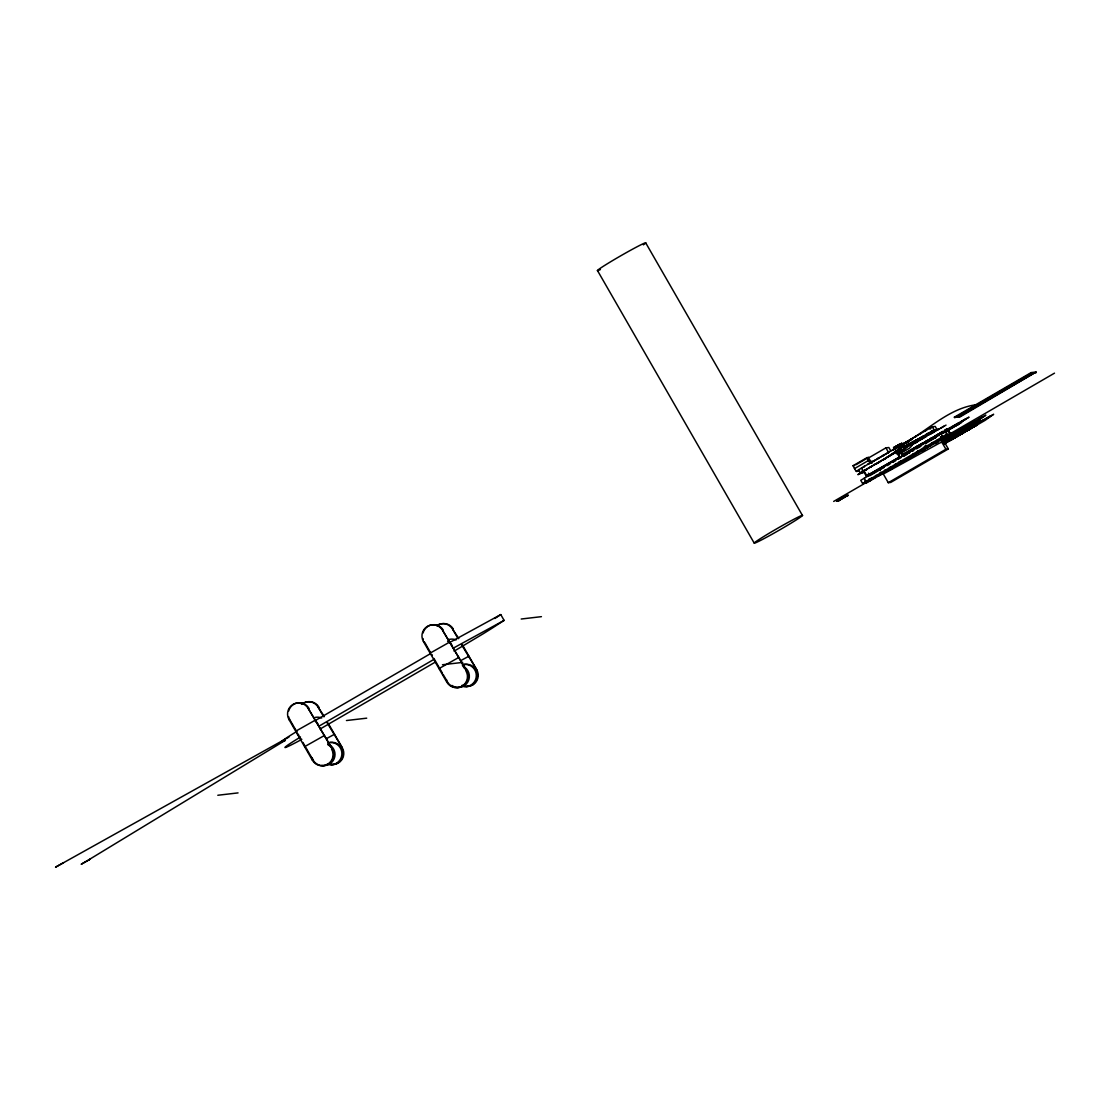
<?xml version="1.0" encoding="UTF-8"?>
<svg xmlns="http://www.w3.org/2000/svg" width="1110" height="1110" viewBox="0 0 1110 1110"><rect width="100%" height="100%" fill="white"/><g stroke="black" fill="none" stroke-linecap="round" stroke-linejoin="round"><path stroke-width="1.5" d="M944.027 444.166L952.99 435.633L952.505 433.358L948.953 432.262M948.842 430.944L947.884 431.596M872.058 463.12C869.657 464.452 865.189 456.89 868.728 457.32L856.004 464.715M944.624 443.709L951.103 438.353L939.449 443.126L885.128 473.054L880.924 474.678L880.729 472.222M864.315 472.305L860.181 473.013L858.418 469.863L896.616 447.538L902.055 446.151C907.786 450.202 897.796 451.576 898.642 446.553M902.041 446.22L900.807 447.052M911.699 444.125L909.659 445.193L915.32 441.905M958.776 423.146L953.018 426.434L958.776 423.09M983.141 416.722L977.521 419.982L983.293 416.666M944.263 438.353L946.677 436.965M947.08 436.979L953.434 432.983M952.116 434.371L956.917 431.707M952.019 434.579L950.021 435.814L952.033 434.537M967.309 426.795L960.649 430.638L965.617 427.544M962.495 431.429L964.174 430.375M966.963 428.835L968.725 427.752M976.176 423.451L978.201 422.188M848.262 495.365L846.944 496.142M900.557 452.616L907.855 445.124M961.426 432.47L967.004 429.154M925.879 442.807L925.449 443.376L928.404 440.934M961.607 432.525L956.654 435.939L962.481 433.344M976.162 424.187L977.827 423.174L974.552 425.199M977.327 423.104L978.396 422.841L977.424 423.493M952.727 438.825L953.629 438.145L952.005 438.603M947.954 440.226L949.341 439.199M836.413 501.068L839.715 499.07M838.522 500.832L843.558 497.724M903.484 454.809L930.457 439.158M951.547 439.74L952.658 439.06L951.964 439.241M923.173 437.826L923.922 437.728M910.824 450.174L907.258 452.089L923.617 442.571M927.641 435.231L929.861 434.065M932.122 432.623L935.772 430.805L932.109 432.664M934.717 436.896L931.789 438.603L934.773 436.84L932.233 437.52M945.401 431.818L944.513 432.387M949.883 429.209L948.745 429.931M945.512 437.659L941.821 439.865L946.039 437.493M946.122 437.368L948.384 435.911M944.749 439.754L943.805 440.281L944.874 439.713M950.909 434.662L949.869 435.12L950.729 434.69M953.767 432.789L951.575 434.19L952.324 433.677M952.519 434.079L952.949 433.83M951.714 434.773L949.896 435.786M955.363 432.137L953.906 432.942L957.222 431.068M954.156 432.775L959.137 429.695M945.276 441.475L946.996 440.42M955.918 433.51L960.622 430.569L953.587 434.62L956.001 433.122M965.367 426.185L959.345 429.861M962.439 427.766L957.972 430.347M962.772 427.586L961.246 428.668L965.242 426.226M957.139 432.761L956.459 433.177L958.915 431.499M963.272 427.614L965.547 426.185L961.995 428.335M964.618 428.113L962.814 429.265L964.174 428.404M959.831 432.9L958.318 433.844L964.978 430.402M966.088 427.558L967.004 426.975L965.866 427.447M967.559 428.488L970.32 427.308M974.636 422.771L977.077 421.245L972.651 423.659L974.719 422.383M969.932 427.503L971.791 426.365L967.754 428.293M971.458 426.559L970.14 427.378M970.931 428.446L967.629 430.18L971.874 427.836L968.308 429.931L969.627 429.251M970.598 428.654L971.68 428.016L969.765 428.946M974.608 426.24C978.951 423.631 969.099 429.459 974.899 425.838M975.274 425.754L976.745 425.047M977.369 423.007L978.368 422.424L976.758 423.132M980.366 421.162L980.976 420.773L978.729 421.98M961.191 433.316L967.296 430.541L963.702 431.943M961.607 433.025L962.606 432.47M962.287 431.929L951.645 438.561M966.893 429.501L964.978 429.917M974.441 425.255L976.994 423.673L976.189 423.465M977.771 423.257L983.404 420.218L978.007 423.257M846.084 495.657L843.267 497.03M949.161 439.421L948.606 440.046M911.157 443.251L914.182 441.669M916.041 440.42L917.193 439.699M928.792 433.191L925.754 434.801L927.946 433.469M930.666 431.915L932.816 430.638M933.663 430.361L932.095 431.138M944.804 430.264L947.565 428.682M947.815 428.71L944.776 430.319M944.721 438.353L945.886 437.659M955.419 432.095L953.892 433.039M963.771 428.89L962.953 429.348M972.679 423.604L974.33 422.827M957.417 436.272L955.086 437.701M974.219 426.587L976.425 425.227M872.821 461.469L874.416 460.567M864.843 470.224C867.895 468.406 863.982 470.793 865.745 469.766M911.851 443.709C905.58 447.566 916.888 440.517 914.307 442.599M870.004 479.118L871.558 478.23L870.656 478.688M894.091 460.969L892.801 461.774L894.161 460.969M884.587 470.612L886.182 469.724M889.471 467.782L891.066 466.894L889.54 467.768M899.225 462.121L900.821 461.219L899.239 462.135M958.984 433.399L958.013 434.038L960.303 433.136M957.694 435.3L956.418 436.063L960.552 433.663M902.319 454.933L903.124 454.42M928.571 440.517L924.047 443.417M965.02 431.082L966.727 430.846L966.061 431.29M837.662 500.36L843.864 496.614M839.757 500.111L842.712 498.307M931.054 433.621L933.316 432.498M905.094 453.449L907.286 452.797L905.58 453.81M902.291 454.961L909.617 451.298M915.25 447.51L917.79 445.998L913.918 448.412M906.967 454.032L906.079 454.503L907.064 454.032M921.009 444.153L921.883 443.625M911.837 451.201L913.03 450.396M925.893 441.322L928.682 440.42M956.931 425.047L959.664 423.562L956.209 425.532M948.301 436.202L946.428 437.298L949.189 435.675M952.089 434.079L955.446 432.539L951.894 434.912M959.942 429.528L959.082 429.917L960.136 429.154M962.287 428.03L963.064 427.614M974.08 422.965L972.901 423.534L974.303 422.646M955.405 437.285L953.532 438.492L957.097 436.466M957.944 435.314L959.803 434.287L958.055 435.3M962.828 432.484L963.841 431.873M973.442 427.003L974.413 426.351L973.553 426.892M934.523 436.952L932.414 437.937M960.511 422.41L969.03 417.152L959.096 422.591M909.631 452.589L907.772 453.449M945.609 437.798L943.694 438.866M957.097 430.902L956.487 431.304L958.735 430.25M961.759 428.404L961.038 428.696L962.287 427.877M967.434 428.529L968.406 427.947M63.478 862.734L55.528 867.174L288.988 737.04M956.418 436.063L959.026 435.397M978.201 423.035L977.521 423.423M906.648 441.849C929.528 428.973 950.521 407.245 977.91 404.553M907.439 445.36L906.287 446.081L908.438 444.943M921.883 437.243L923.978 435.966L920.884 437.631L922.063 436.868M923.034 436.466L922.133 437.007M868.297 475.996L869.657 475.163M934.634 437.285L936.16 436.577L933.801 437.798M917.165 451.728L918.428 451.007L917.706 451.368M931.776 443.209L933.052 442.502L931.789 443.223M942.862 433.094L944.041 432.484L942.64 433.427M943.902 438.755L944.568 438.339L943.902 438.561M954.433 433.15L953.532 433.76M955.724 433.497C951.783 435.855 961.496 429.875 955.863 433.33M959.692 431.124L962.467 429.639L961.399 430.291M959.678 433.205L960.497 432.512M909.201 444.583L907.633 445.526M948.259 436.299L946.65 437.201L947.149 436.688M964.118 427.086L964.798 426.656M958.457 431.762L959.581 431.082M945.873 441.35L945.096 441.613L946.039 441.017M958.166 433.913L960.511 433.177M973.179 426.92L974.164 426.296M976.3 425.324L974.691 426.004L975.315 425.616M940.6 428.335L943.694 426.24M955.405 432.761L956.57 432.067M956.099 431.499L957.902 430.416M950.382 435.425L951.062 434.926M943.167 440.614L944.402 440.115L943.375 440.67M948.093 440.42L945.47 441.392L949.216 439.241M976.273 421.758L942.21 441.655M956.778 436.646L955.613 437.368M971.361 428.196L970.709 428.349M976.037 425.463L976.745 425.005M890.026 455.613L901.14 448.093L919.066 438.838L916 440.462M454.101 651.168L483.114 633.81A97.694 4.26 -29.9 0 0 492.798 627.747L504.093 620.379L500.763 614.579L494.838 618.506M934.703 436.105L935.425 435.661M956.015 432.4L943.458 439.879M913.558 448.385L923.215 443.056M954.1 433.344L953.989 433.399M975.829 423.812L976.675 423.312M957.763 430.597L958.291 430.278M983.64 419.746L978.285 422.341M928.612 433.316L927.363 433.788M961.052 428.599L961.912 428.085M944.652 440.018L943.167 440.809M961.954 429.945L960.317 430.638M966.311 427.461L965.409 427.974L967.004 427.031M976.772 421.481L975.634 421.911M970.945 426.878L970.459 427.197M978.076 422.272L976.911 422.965M969.502 429.292L967.92 430.014L969.391 429.07M972.776 427.128L973.775 426.531M976.245 425.366L975.524 425.643M913.114 442.238L913.918 441.669M947.107 437.257L949.869 435.703M925.032 443.445L925.823 443.07M959.914 434.773C962.675 433.039 957.597 436.175 960.011 434.607M942.376 439.407L943.014 439.06L942.196 439.574M955.391 432.151L953.545 433.039L955.155 432.081M960.275 429.32L957.888 430.736M955.224 433.608L954.322 434.315M976.12 421.856L985.86 415.182L975.912 420.635M977.05 422.896L977.785 422.41M967.975 429.903L968.739 429.473M926.683 436.285L915.334 442.959M934.842 437.215L939.518 433.996M952.574 434.523L953.767 433.108M930.971 438.353C932.983 436.896 929.583 440.004 932.206 437.728M926.711 441.919L927.988 441.142M947.288 437.146L949.258 436.05M947.704 436.868L949.993 435.508M958.86 434.246L958.096 434.69M957.32 435.495L959.512 433.927M959.734 433.802L957.736 434.94M976.55 424.117L974.649 425.13M908.535 441.544L907.772 442.085L908.632 441.738M927.793 433.705L927.044 433.968M919.788 439.74L922.257 438.589L919.718 439.796M941.96 439.699L942.667 439.269M951.006 435.203L950.826 435.328M944.027 440.379L943.028 440.975M912.337 442.696L913.003 442.238L912.42 442.751M937.131 435.3L938.616 434.496L934.592 436.202M949.105 436.244L947.898 437.007M914.043 450.077L913.71 450.022M942.362 439.463L975.843 420.662M951.603 434.079L952.768 433.399M956.487 431.235L957.292 430.763M956.39 436.896L953.962 437.479M975.704 424.533L976.259 424.298M869.685 474.594L867.867 475.857L868.589 475.621M961.385 434.024L962.065 433.635L961.26 434.121M915.278 436.785L916.416 436.188L915.472 436.743M934.19 443.403L934.551 443.195M899.294 447.108L900.363 446.345L897.282 447.968M904.192 453.893L903.387 454.448L905.066 453.296M947.51 437.049L945.775 438.062M947.163 440.698L948.897 439.38M958.18 434.634L957.208 435.564M964.368 431.651L963.799 431.998M964.312 432.123L965.52 431.429L964.063 432.484M935.702 436.577L903.512 455.308M946.844 436.827L948.023 436.161M959.262 431.277L958.055 432.026L959.123 431.568M963.73 428.668L963.202 429.195M888.721 452.283L887.487 452.963L888.527 452.311M908.23 445.068L907.383 445.568L909.034 444.5M931.803 431.318L932.761 430.777L932.122 431.304M923.7 437.479L926.822 436.008M965.617 427.683L964.951 428.141M947.69 440.24L949.022 439.366M959.914 433.053L960.719 432.581M951.964 439.491L952.172 439.407M966.768 430.902L966.144 431.249M88.8 859.778L285.214 740.384M895.645 448.94L896.408 448.482M952.977 433.788L953.351 433.386M958.804 433.497L959.706 432.969M979.644 421.633L980.574 421.092L979.63 421.398M933.149 431.665L934.523 430.749L928.779 434.065L932.761 431.901M911.685 451.187L912.989 450.507L912.032 451.243M908.993 441.267L909.756 440.809M946.872 437.423L946.566 437.701M913.946 442.821L911.976 443.972M925.24 436.757L925.227 436.577M908.604 451.34L909.742 450.688L908.854 451.173M914.751 447.968L902.055 455.419M945.997 429.612L947.135 429.043L946.164 429.431M908.341 453.31L909.7 452.505M948.301 436.313L950.618 434.731M975.191 422.327L973.123 423.534M964.743 430.236L965.755 430.208M979.825 421.564L978.562 422.188M975.94 424.492L968.295 428.918M895.423 446.789L899.266 444.43L893.467 447.76L901.82 443.237L902.929 445.165L900.293 446.747M901.82 443.237L893.716 447.677L895.173 446.928M905.691 453.657L905.038 453.837M973.567 423.049L974.552 422.48M978.465 422.369L977.702 422.841L978.659 422.258M870.24 467.06L871.322 466.491L870.545 466.977M941.127 432.442L942.737 431.499M932.497 437.978L933.704 437.312M939.407 435.175L938.755 435.717M965.173 428.002L963.896 428.862M906.648 441.835L906.038 442.224M927.336 445.776L927.585 445.623M937.506 439.935L937.326 440.046M874.722 478.132L874.375 478.243M963.397 427.517L964.104 427.128M839.41 499.167L840.603 498.543M898.559 454.614L909.534 448.19L911.837 445.623A1.568 1.443 -12.3 0 0 911.796 444.888L916.971 442.113M925.379 430.916L925.615 430.86M930.263 428.085L930.444 427.974M863.067 471.126L860.264 472.888L900.307 449.675L896.353 451.798M875.554 464.063L875.207 464.271M885.142 458.499L900.404 448.176L922.868 436.577L922.174 436.799M911.532 444.708L912.434 444.25L911.796 444.652M900.945 451.132L903.845 449.286L896.38 453.796M874.028 472.693C875.624 471.597 871.863 473.998 873.82 472.707M878.551 469.96L879.536 469.461L878.759 469.946M888.305 464.299L889.29 463.8L888.458 464.216M898.059 458.624L899.031 458.111L898.351 458.569M910.991 451.146L911.171 451.035M915.861 448.301L916.18 448.135M920.745 445.471L921.522 445.082L920.8 445.443M947.926 430.125L948.217 429.958M875.526 475.843L876.387 475.385L875.665 475.871M912.767 454.24L912.947 454.129M922.521 448.565L922.771 448.426M879.522 475.344C881.257 474.22 877.608 476.481 879.397 475.33M889.276 469.683L889.901 469.294L889.138 469.766M903.609 461.358C901.473 462.468 906.024 460.039 903.637 461.247M929.944 445.873L930.888 445.387L930.152 445.748M939.226 440.573L939.018 440.698M962.245 432.636L964.396 431.401M958.221 424.464L957.583 424.547M960.594 430.666L958.541 431.679L959.595 431.332M863.968 466.672C865.911 465.437 861.957 467.865 863.913 466.602M905.871 442.252L906.551 441.919L899.003 446.123M922.063 443.625L922.868 443.126L921.12 444.153M930.61 438.464L929.833 438.95L931.956 438.367M922.438 444.305L927.738 440.295L925.99 441.308M895.035 464.521L895.937 464.063L895.09 464.577M315.323 720.543L430.583 653.582M319.874 725.635L432.983 659.937M320.179 728.979L435.384 662.046M326.409 738.649L334.526 734.265M460.817 660.561L468.933 656.19M857.919 471.334L856.074 471.292L853.007 465.756L867.271 457.5M885.933 447.857L868.644 457.903L871.322 462.537L888.597 452.505L885.933 447.857L888.86 447.524L890.858 450.993M854.422 468.656L868.561 460.442M903.498 443.528L932.303 426.795L935.23 426.448L937.007 429.542L908.202 446.275L905.274 446.622L903.498 443.528L906.426 443.181M856.462 471.514L859.376 469.808M954.35 417.193L1031.162 372.585L1036.032 372.017L959.567 417.207L954.35 417.193L959.22 416.625L1036.032 372.017M954.683 417.776L1031.495 373.168L1036.365 372.585M905.274 446.622L934.079 429.889L937.007 429.542M867.007 469.391L857.863 474.65L864.301 471.93M875.624 464.396L879.925 461.899M882.797 460.22L885.669 458.555M938.574 429.112C933.371 431.318 941.155 428.654 938.352 428.973M897.907 453.13L900.779 451.465L900.085 451.548L903.609 456.377L899.35 448.967M900.321 453.088L913.308 441.974M902.541 454.628L959.012 422.619M861.554 467.879L866.258 476.051L899.974 456.793L896.45 451.964L863.441 471.153L864.149 471.07M866.258 476.051L899.974 456.793M862.609 483.474L943.236 436.41C945.137 434.163 954.683 432.789 947.621 435.897L866.882 482.739L862.609 483.474L860.736 480.297L943.209 432.303L948.828 430.902M932.025 439.074L936.41 437.09L925.393 443.625M884.24 467.296L869.893 475.635L868.478 473.179M887.112 465.631L889.984 463.966M892.856 462.287L895.728 460.622M898.6 458.957L901.473 457.292M904.428 455.808L907.425 454.059M916.402 448.842L920.898 446.234M944.86 432.317L961.829 422.313L960.469 422.452M833.679 501.429L873.972 478.021M876.955 476.287L879.939 474.553M941.113 439.019L1054.5 373.154M940.337 439.574L882.741 473.04L888.291 482.697L890.733 482.42L948.342 448.953L942.779 439.283L940.337 439.574L945.9 449.245L948.342 448.953M940.614 436.896L941.807 438.963L943.694 438.006L940.975 433.594M924.297 446.387L925.768 448.412L927.363 447.483L926.184 445.429M941.807 438.963L943.694 438.006M889.609 470.182L892.565 468.462M902.902 462.454L905.857 460.747M922.105 451.298L925.06 449.592M935.397 443.584L938.352 441.863M846.791 495.435L837.037 501.04L847.471 495.365L837.87 500.943M941.793 440.42L945.332 438.353M943.153 439.976L951.964 434.898M948.772 437.118L952.533 434.94M953.212 434.981L951.631 435.911M967.656 426.462L969.252 425.532M978.09 422.175L978.784 421.828M943.639 442.182L978.618 421.925M957.68 434.454L956.099 435.384M972.124 425.935L973.72 425.005M974.649 424.908L971.444 426.129M943.458 443.237L948.786 440.157M943.778 443.167L948.12 440.628M975.01 425.047L968.836 428.613M943.902 443.847L950.798 439.837M944.652 443.75L985.139 420.329L993.658 414.28L983.724 419.719M888.291 482.697L945.9 449.245M933.843 431.748L934.689 431.318L933.926 431.79M928.459 440.392L931.776 438.561M905.33 453.948L904.567 454.628M913.017 450.688L911.907 451.215M840.867 498.307L842.754 497.224M843.267 497.974L844.876 497.058M964.812 428.127L965.922 427.378M969.96 427.891L967.962 429.098M959.609 435.078L958.346 435.786M920.565 433.719L920.731 433.691M893.231 449.675C891.441 450.604 895.409 448.44 893.175 449.606M875.388 464.16L875.984 463.744L875.277 464.23M912.059 443.598L915.25 441.891M941.294 432.456L942.695 431.512M904.789 454.295L905.385 453.726M948.523 430.056L946.261 431.013L949.3 429.237M957.763 424.644L942.598 432.983M917.817 451.381L917.193 451.714M894.022 466.824L893.383 467.213L894.105 466.783M898.961 464.063L899.655 463.619L898.906 463.994M934.62 443.251L935.355 442.793L934.301 443.431M951.006 427.711L943.056 432.525L944.776 431.846M843.697 497.724L844.696 497.155M964.423 431.374L962.925 432.47M950.951 439.74L953.809 438.353M955.141 437.437L953.823 438.394M449.744 642.468L500.763 614.579M453.074 648.268L504.093 620.379M898.573 452.422L898.822 452.186M935.48 436.993L937.256 435.939M930.013 429.043L930.846 428.571M932.067 431.984L928.792 433.982L934.287 430.805L932.886 431.512M907.897 453.379L908.174 453.31M870.878 478.549L870.032 479.104M950.937 427.794L952.005 427.156M934.259 437.548L935.328 436.896M948.648 435.8L949.258 435.467M953.254 433.399L952.089 434.038M974.968 422.355L975.981 421.675M969.28 427.433L970.695 426.656L969.918 427.072M954.988 437.728L953.254 438.644M963.383 432.872L964.132 432.303M911.088 440.046L911.907 439.574M951.339 439.532L951.728 439.352M949.383 436.175L948.217 436.84M845.542 496.6L848.317 495.213M951.048 438.88L951.686 438.408L950.868 438.991M947.718 440.892L949.48 439.893M838.883 500.041L840.908 498.903M843.267 497.682L845.584 496.392M959.692 434.135L962.495 433.316M937.423 434.51L936.035 435.495L938.005 434.218M963.536 427.156L964.285 426.739M956.82 431.29L957.888 430.708M942.931 439.421L942.626 439.588M954.988 432.623L956.293 431.915L955.502 432.373M959.484 431.388L960.192 430.902M964.521 428.474L963.605 429.015M943.042 440.684L944.083 440.087M969.363 428.196L968.114 429.015M963.896 432.567L961.191 433.344M948.592 436.605L946.969 437.52M969.086 427.808L968.281 428.46M845.362 496.781L847.027 495.795M931.831 431.471L930.971 431.915M912.226 442.751L911.13 443.306M903.637 455.197L904.359 454.489M962.647 427.947L961.718 428.474M949.022 435.592L950.077 434.981M965.409 427.697L966.463 427.086L965.755 427.503M950.687 439.088L951.478 438.533M944.055 432.387L942.959 433.08M953.74 433.663L952.13 434.398M903.762 455.128L902.666 455.71M958.887 429.861L959.831 429.32M969.71 427.183L971.208 426.67M965.353 429.709L968.197 428.474M843.572 496.864L845.043 496.128M950.507 439.185L951.381 438.589L950.174 439.366M969.294 429.404L968.461 429.889M929.847 433.899L931.304 433.413M947.218 437.382L948.273 436.771M957.528 430.902L956.501 431.443M941.821 439.976L942.779 439.366M954.655 434.163L955.28 433.733M943.389 440.49L943.708 440.323M960.039 433.954L960.899 433.497M932.539 430.888L933.732 430.291M957.43 430.958L956.404 431.485M961.288 430.111L961.579 429.945M970.223 426.878L971.167 426.406M954.489 436.577L958.596 434.232L956.986 434.551M963.591 431.138L965.089 430.361M946.525 440.906L945.678 441.489M950.354 439.255L951.187 438.686M937.659 435.661L938.685 435.162M964.063 430.916L968.891 428.46M959.97 433.275L959.151 433.746M951.103 438.727L948.537 439.921M947.968 440.531L954.239 437.312M959.706 429.39L960.372 429.057M949.647 435.231L950.424 434.856M952.963 426.698L956.057 425.56M965.742 430.264L964.784 430.541M966.865 429.57L966.477 429.764M948.925 439.921L948.426 440.171M964.34 431.582L965.381 430.874M951.617 438.811L954.212 437.812L953.532 438.492M950.687 435.162L951.506 434.704M904.053 455.641L904.83 455.35M952.99 434.01L953.157 433.954M968.128 428.502L968.503 428.293M950.77 435.12L951.853 434.551M955.863 432.178L956.626 431.873M966.047 427.35L967.129 426.795M945.97 441.308L945.318 441.641M946.802 440.892L945.637 441.461M961.662 429.903L962.98 429.279M872.862 461.469L874.403 460.553M886.168 469.71L884.601 470.64M960.566 433.691L961.912 433.649M952.574 433.677L951.201 434.51M954.1 437.382L955.446 437.104M864.218 472.361L862.151 470.099M976.148 425.213L975.524 425.519L976.467 425.033M902.929 445.165L900.085 446.456L898.975 444.513M839.965 500.138L838.841 500.804M952.574 438.325L953.448 437.881M955.821 436.91L955.002 437.34M853.077 465.714L854.589 465.534M938.047 434.204L939.67 433.982M946.039 425.102L929.056 434.829M969.654 425.047L970.778 424.922M974.372 424.492L975.482 424.367M953.379 427.211L950.562 428.307L951.783 428.169M970.487 425.088L966.741 426.684L968.1 426.531M973.789 424.825L975.191 424.533M952.422 427.489L951.117 428.391M936.66 429.931L937.631 429.82M967.393 426.337L968.6 426.198M972.096 425.796L973.317 425.643M967.06 426.517L968.35 426.365M971.777 425.962L973.068 425.81M962.786 431.29L963.674 431.055M936.105 436.979L934.8 437.867M952.283 435.106L953.892 434.773M921.3 438.852L922.271 438.741M952.033 435.259L953.24 435.12M956.737 434.718L957.944 434.579M948.509 437.326L949.633 437.201M953.226 436.785L954.336 436.646M947.94 437.659L949.341 437.368M952.644 437.118L954.045 436.813M927.363 447.483L925.893 445.457M858.405 469.918L859.473 469.794M521.2 619.019L541.43 616.66M442.64 630.383L466.713 670.884L442.64 630.383A11.155 11.086 83.3 0 0 427.489 626.29A11.155 11.086 83.3 0 0 423.437 641.538L446.789 682.123A11.155 11.086 83.3 0 0 461.94 686.216L462.676 686.133M436.632 625.665A11.155 11.086 83.3 0 1 452.644 629.217L458.791 638.555M423.437 641.538L424.589 642.177M450.036 641.885L430.111 653.138L430.43 652.319M458.929 657.356L439.005 668.595L439.726 668.511M442.474 664.751L462.704 662.392M462.468 644.938L476.717 669.718L461.524 644.674M471.944 685.05L472.666 684.967M308.233 708.457L332.306 748.972L308.233 708.457A11.155 11.086 83.3 0 0 293.068 704.378A11.155 11.086 83.3 0 0 289.03 719.613L312.368 760.211A11.155 11.086 83.3 0 0 327.533 764.304L328.269 764.207M301.421 704.378A11.155 11.086 83.3 0 1 318.223 707.292L324.384 716.63M289.03 719.613L290.182 720.251M315.628 719.974L295.704 731.212L301.282 739.565M346.459 720.529L366.702 718.17M324.522 735.444L304.598 746.683L305.805 747.432M328.06 723.026L342.296 747.807L327.117 722.763M312.368 760.211L313.103 760.128M337.523 763.125L338.259 763.042M217.81 795.259L238.053 792.901M948.717 430.902L950.507 433.996M945.304 431.304L947.094 434.398M945.97 434.107L947.149 436.175M942.21 435.98L943.389 438.034M940.905 436.868L942.099 438.936M932.303 426.795L934.079 429.889M924.588 446.345L925.768 448.412M907.023 444.208L908.202 446.275M894.563 448.704L899.266 456.876M869.158 478.729L870.337 480.796M864.843 472.291L866.966 475.982M864.177 478.216L865.953 481.296M864.829 481.019L866.022 483.072M645.756 242.937L802.488 515.512A27.903 1.221 -29.9 0 1 765.067 538.059A27.903 1.221 -29.9 0 1 767.44 534.271A27.903 1.221 -29.9 0 1 802.488 515.512M597.444 270.493L754.176 543.054M452.644 629.217L458.055 638.638M425.005 642.898L426.67 645.798M427.086 646.519L427.919 647.976M428.335 648.698L429.168 650.141M429.584 650.876L430 651.598M433.913 658.396L442.418 673.173M443.14 674.436L445.818 679.084M446.053 679.5L446.539 680.347M318.223 707.292L323.648 716.713M290.598 720.987L291.43 722.43M291.847 723.151L292.679 724.608M293.096 725.329L293.512 726.051M293.928 726.772L294.76 728.229M295.177 728.951L296.009 730.408M302.905 742.382L304.598 745.337M306.291 748.279L309.218 753.357M309.704 754.203L312.618 759.282M871.378 461.247L871.905 462.246M879.8 469.613L880.133 470.376M600.413 269.55A27.903 1.221 -29.9 0 1 620.99 255.661A27.903 1.221 -29.9 0 1 643.356 244.852M327.783 744.63A11.155 11.086 83.3 0 1 329.878 763.07A11.155 11.086 83.3 0 1 312.146 757.95M328.227 744.158A11.155 11.086 83.3 0 1 321.775 765.373M327.839 743.103A11.155 11.086 83.3 0 1 343.059 753.01A11.155 11.086 83.3 0 1 328.713 764.124M328.185 742.757A11.155 11.086 83.3 0 1 341.894 754.134A11.155 11.086 83.3 0 1 327.2 764.152M462.246 665.029A11.155 11.086 83.3 0 1 477.466 675.518A11.155 11.086 83.3 0 1 462.024 685.647M462.592 664.668A11.155 11.086 83.3 0 1 476.315 675.657A11.155 11.086 83.3 0 1 462.357 686.299M467.837 673.451A3.344 3.33 83.3 0 1 468.309 674.269M463.536 667.374A11.155 11.086 83.3 0 1 463.661 685.481A11.155 11.086 83.3 0 1 446.553 679.861M462.634 666.069A11.155 11.086 83.3 0 1 467.948 681.79A11.155 11.086 83.3 0 1 451.853 685.411M448.204 639.735A11.155 11.086 83.3 0 1 456.127 639.929M476.717 669.718A11.155 11.086 83.3 0 1 462.121 685.259M437.368 625.582A11.155 11.086 83.3 0 1 453.366 629.12M432.359 655.441A11.155 11.086 83.3 0 1 432.081 654.678M447.608 641.344A11.155 11.086 83.3 0 1 452.269 645.756M465.978 670.967A11.155 11.086 83.3 0 1 461.94 686.216M423.326 639.596A11.155 11.086 83.3 0 1 423.007 638.569M423.049 632.977A11.155 11.086 83.3 0 1 443.376 630.286M313.797 717.823A11.155 11.086 83.3 0 1 321.72 718.017M342.296 747.807A11.155 11.086 83.3 0 1 329.85 764.166M302.142 704.295A11.155 11.086 83.3 0 1 318.958 707.209M298.659 735A11.155 11.086 83.3 0 1 298.271 734.279M314.588 720.265A11.155 11.086 83.3 0 1 317.862 723.845M331.571 749.056A11.155 11.086 83.3 0 1 327.533 764.304M289.765 719.53A11.155 11.086 83.3 0 1 288.6 716.658M288.642 711.066A11.155 11.086 83.3 0 1 308.969 708.374M285.339 740.37A34.59 1.512 -29.9 0 1 284.049 740.953M282.328 741.633A34.59 1.512 -29.9 0 1 297.161 731.226M301.837 739.343A34.59 1.512 -29.9 0 1 284.965 747.502A34.59 1.512 -29.9 0 1 300.491 737.026M81.363 864.163L89.632 859.445L81.363 864.163M960.719 421.925L966.463 418.637L960.719 421.925M969.862 424.422L975.607 421.134L969.904 424.381M985.347 419.053L991.091 415.75L985.389 419.011M939.962 433.08L940.78 432.553L939.99 433.053M867.964 464.271L869.172 463.564L868.048 464.23M877.719 458.61L879.3 457.736L877.76 458.583M882.603 455.78L884.17 454.906L882.672 455.724M897.851 452.769L898.795 452.283L897.851 452.769M882.838 467.504L884.392 466.616L882.838 467.504M879.744 473.429L881.312 472.555L879.744 473.429M949.341 440.837L950.895 439.935L949.397 440.795M976.703 421.495L976.578 421.425M910.283 439.699L911.532 439.019L910.283 439.699M930.027 440.101L931.193 439.421L930.027 440.101"/></g></svg>
